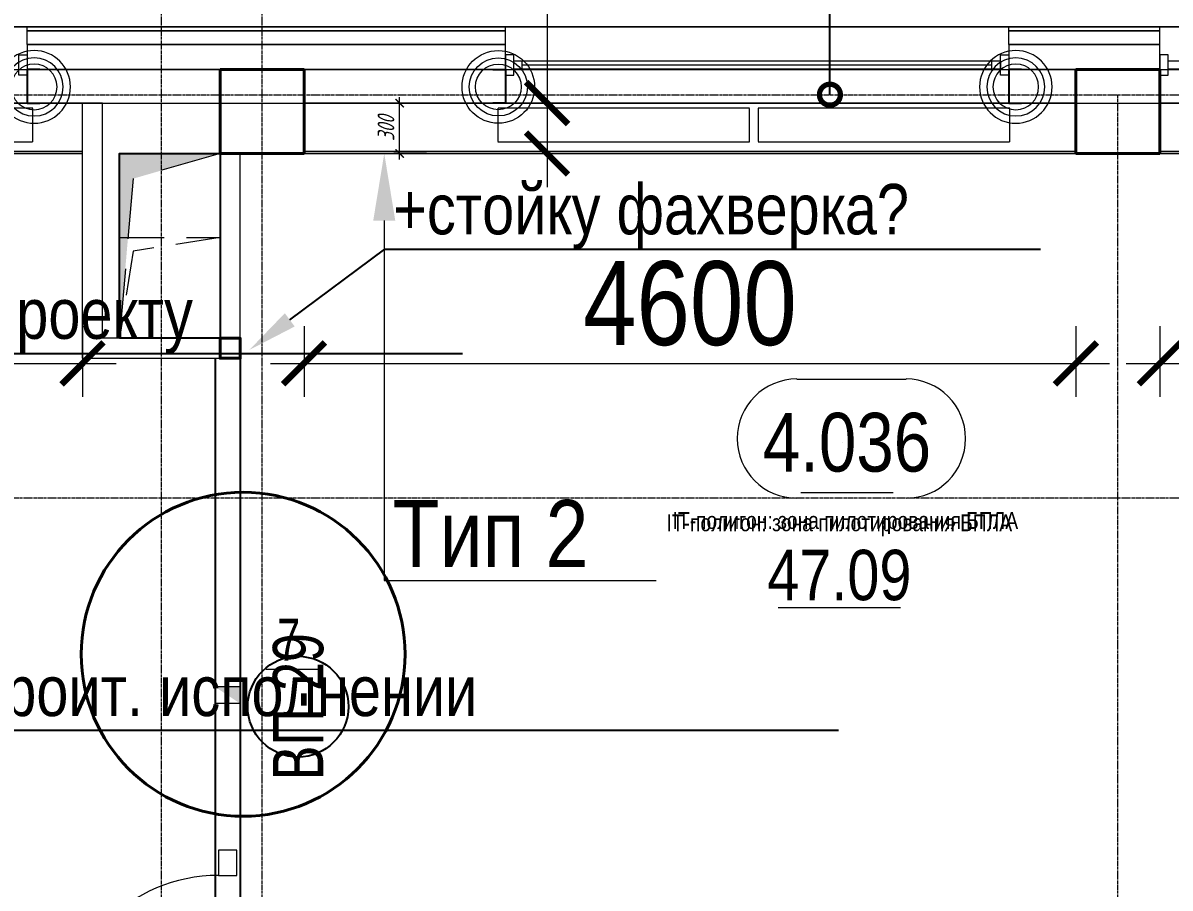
# Model space of a CAD drawing. Header units: millimetres. Extents: x -65509 to 912790, y 446 to 713294.
# Drawn here: x 453876 to 460712, y 592458 to 597611 of the extents above; entities that cross this region are included whole.
import ezdxf
from ezdxf import colors
from ezdxf.entities.mleader import LeaderData, LeaderLine
from ezdxf.enums import TextEntityAlignment as Align
from ezdxf.math import Vec2, Vec3

# ---------------------------------------------------------------- set-up
doc = ezdxf.new("R2010")
doc.units = ezdxf.units.MM
for name, pattern in [('CENTER2', [28.575, 19.05, -3.175, 3.175, -3.175]), ('HIDDEN', [9.525, 6.35, -3.175]), ('HIDDEN2', [4.7625, 3.175, -1.5875])]:
    doc.linetypes.add(name, pattern=pattern)
doc.layers.get('Defpoints').update_dxf_attribs({"color": 250})
for name, color, linetype, lineweight in [('A-AREA', 250, 'Continuous', 15), ('A-Wall_Материал_Газоблок_Контур', 250, 'Continuous', 0), ('АР_Area', 250, 'Continuous', 5), ('АР_Витраж марка', 250, 'Continuous', 9), ('АР_Двери_витраж', 250, 'Continuous', 9), ('АР_Колонны', 250, 'Continuous', 30), ('АР_Окна', 250, 'Continuous', 5), ('АР_Отв. марка', 250, 'Continuous', 9), ('АР_площадь пом', 250, 'Continuous', 5), ('АР_Размеры обшивки', 250, 'Continuous', 5), ('АР_Стены ЖБ', 250, 'Continuous', 35), ('АР_Стены кирпич', 250, 'Continuous', 20), ('АР_Стены ПЕНОблок', 250, 'Continuous', 20), ('АР_Тонкая', 250, 'Continuous', 5), ('АР_Утеплитель', 250, 'Continuous', 0), ('КМ_Фахверки', 250, 'Continuous', 25), ('Марка окна', 250, 'Continuous', 25), ('ОВ_Классы', 250, 'Continuous', 0), ('ОВ_Кондиционирование', 250, 'Continuous', 25), ('ОВ_Шахты_блок 4.1', 250, 'Continuous', 25), ('Размеры зашивки ГКЛ', 250, 'Continuous', 0), ('РД_Оси_100', 250, 'Continuous', 0)]:
    doc.layers.add(name, color=color, linetype=linetype, lineweight=lineweight)
doc.layers.add('АР_Делит', color=250, linetype='Continuous', lineweight=0, plot=False)
doc.layers.add('АР_Отопительные приборы', color=1, linetype='HIDDEN2', lineweight=0, true_color=0xff0000)
doc.layers.add('Зашивка радиаторов тип 2 (файерборд 2 слоя_керамогранит)', color=7, linetype='Continuous', lineweight=0, true_color=0xf40101)
doc.layers.add('РД_Витраж_перегородка', color=250, linetype='Continuous')
doc.styles.add('Arial0', font='arial.ttf')
doc.styles.add('Arial_09', font='ARIALN.TTF', dxfattribs={"width": 0.9})
doc.styles.add('style1', font='ARIALN.TTF')
doc.styles.add('T_dim', font='romans.shx', dxfattribs={"width": 0.7, "oblique": 15})
doc.dimstyles.new('1-50', dxfattribs={"dimscale": 50, "dimtxt": 2, "dimasz": 1, "dimexe": 0.7, "dimexo": 0.6, "dimtad": 1, "dimdec": 0, "dimlfac": -1, "dimtxsty": 'T_dim', "dimblk1": 'ARCHTICK', "dimblk2": 'ARCHTICK', "dimsah": 1, "dimcen": 0, "dimdle": 0.7, "dimclrd": 256, "dimclre": 256, "dimadec": 0, "dimazin": 0, "dimtfac": 1, "dimtdec": 0, "dimtmove": 1, "dimatfit": 3, "dimfxl": 25, "dimlwd": -1, "dimlwe": -1, "dimarcsym": 2})
doc.dimstyles.new('Dim200_ареал', dxfattribs={"dimscale": 100, "dimtxt": 5, "dimasz": 2.5, "dimexe": 2, "dimexo": 2, "dimgap": 1, "dimtad": 1, "dimzin": 12, "dimdsep": 46, "dimtxsty": 'style1', "dimblk": 'ARCHTICK', "dimcen": 3, "dimdle": 2, "dimclrd": 256, "dimclre": 256, "dimaunit": 1, "dimadec": 0, "dimazin": 3, "dimtfac": 1, "dimtmove": 1, "dimatfit": 3, "dimldrblk": 'OPEN30', "dimfxl": 5, "dimfxlon": 1, "dimtolj": 1, "dimtzin": 0, "dimlwd": 9, "dimlwe": 9, "dimarcsym": 0})

# ---------------------------------------------------------------- blocks, each defined once
blk = doc.blocks.new('otv пунктир')
at = {"linetype": 'HIDDEN', "ltscale": 0.07}
blk.add_lwpolyline([(0, 0), (0, 1), (1, 1), (1, 0)], close=True, dxfattribs=at)
blk.add_lwpolyline([(0, 1), (0.1346, 0.1366), (1, 0)], dxfattribs=at)
blk = doc.blocks.new('otv')
at = {"linetype": 'Continuous'}
blk.add_lwpolyline([(0, -1), (0, 0), (1, 0), (1, -1)], close=True, dxfattribs=at)
blk.add_solid([(0, -1), (0, 0), (0.1346, -0.1366), (1, 0)], dxfattribs=at)
blk = doc.blocks.new('_DotSmall')
at = {"color": 0, "linetype": 'ByBlock', "const_width": 0.5}
blk.add_lwpolyline([(-0.0625, 0, 1), (0.0625, 0, 1)], format="xyb", close=True, dxfattribs=at)
blk = doc.blocks.new('Ф_пеноблок 200')
at = {"layer": 'АР_Делит', "color": 1}
for radius in [216.3, 173, 136.2]:
    blk.add_circle((103.4, -41.9), radius, dxfattribs=at)
at = {"layer": 'КМ_Фахверки'}
blk.add_lwpolyline([(0, -75), (0, 0), (200, 0), (200, -75)], dxfattribs=at)
blk = doc.blocks.new('СОШ_2200_АР_ОСИ_М100_28.05.24')
at = {"layer": 'РД_Оси_100', "linetype": 'CENTER2'}
for p, q in [((65100, -6155), (65100, 139938.679)), ((-5954.958, 90900), (119910, 90900)), ((70800, -6155), (70800, 90900)), ((-5954.958, 88500), (119910, 88500))]:
    blk.add_line(p, q, dxfattribs=at)
blk.add_lwpolyline([(65700, -6155), (65700, 139938.679)], dxfattribs=at)
blk = doc.blocks.new('_ArchTick')
at = {"color": 0, "linetype": 'ByBlock', "const_width": 0.15}
blk.add_lwpolyline([(-0.5, -0.5), (0.5, 0.5)], dxfattribs=at)
blk = doc.blocks.new('*D820')
at = {"layer": 'Defpoints', "color": 0, "lineweight": 25, "transparency": 16777216}
for p in [(456120.7, 597133.3), (456310.3, 597133.3), (456310.3, 596833.3)]:
    blk.add_point(p, dxfattribs=at)
at = {"layer": 'АР_Делит', "color": 0, "transparency": 16777216}
for p, q in [((456120.7, 596798.3), (456120.7, 597168.3)), ((456280.3, 597133.3), (456085.7, 597133.3)), ((456280.3, 596833.3), (456085.7, 596833.3))]:
    blk.add_line(p, q, dxfattribs=at)
at = {"layer": 'АР_Делит', "color": 0, "transparency": 16777216, "xscale": 50, "yscale": 50, "zscale": 50}
for p, rotation in [((456120.7, 597133.3), 90), ((456120.7, 596833.3), 270)]:
    blk.add_blockref('_ArchTick', p, dxfattribs=dict(at, rotation=rotation))
at = {"layer": 'АР_Делит', "color": 0, "transparency": 16777216, "insert": (456039.4, 596983.3), "char_height": 100, "attachment_point": 5, "rotation": 90, "style": 'T_dim'}
blk.add_mtext('300', dxfattribs=at)
blk = doc.blocks.new('Bottom_R_1500')
at = {"layer": 'АР_Отопительные приборы'}
blk.add_lwpolyline([(-750, -100), (750, -100), (750, 100), (-750, 100)], close=True, dxfattribs=at)
blk = doc.blocks.new('*D729')
at = {"layer": 'Defpoints', "color": 0, "lineweight": 25, "transparency": 16777216}
for p in [(460650.9, 596004.3), (462971.2, 596004.3), (462971.2, 595583.3)]:
    blk.add_point(p, dxfattribs=at)
at = {"layer": 'АР_Размеры обшивки', "lineweight": 9, "transparency": 16777216}
for p, q in [((460650.9, 595804.3), (460650.9, 595383.3)), ((462971.2, 595804.3), (462971.2, 595383.3)), ((460450.9, 595583.3), (463171.2, 595583.3))]:
    blk.add_line(p, q, dxfattribs=at)
at = {"layer": 'АР_Размеры обшивки', "lineweight": 9, "transparency": 16777216, "xscale": 250, "yscale": 250, "zscale": 250, "rotation": 180}
blk.add_blockref('_ArchTick', (460650.9, 595583.3), dxfattribs=at)
at = {"layer": 'АР_Размеры обшивки', "lineweight": 9, "transparency": 16777216, "xscale": 250, "yscale": 250, "zscale": 250}
blk.add_blockref('_ArchTick', (462971.2, 595583.3), dxfattribs=at)
at = {"layer": 'АР_Размеры обшивки', "color": 0, "transparency": 16777216, "insert": (461873.9, 595938.6), "char_height": 500, "attachment_point": 5, "style": 'style1'}
blk.add_mtext('\\A1;2320', dxfattribs=at)
blk = doc.blocks.new('_Open30')
at = {"color": 0, "linetype": 'ByBlock', "lineweight": -2}
for p, q in [((-1, 0.268), (0, 0)), ((0, 0), (-1, -0.268)), ((0, 0), (-1, 0))]:
    blk.add_line(p, q, dxfattribs=at)
blk = doc.blocks.new('*D730')
at = {"layer": 'Defpoints', "color": 0, "lineweight": 25, "transparency": 16777216}
for p in [(455550.9, 596004.3), (460150.9, 596004.3), (460150.9, 595583.3)]:
    blk.add_point(p, dxfattribs=at)
at = {"layer": 'АР_Размеры обшивки', "lineweight": 9, "transparency": 16777216}
for p, q in [((455550.9, 595804.3), (455550.9, 595383.3)), ((460150.9, 595804.3), (460150.9, 595383.3)), ((455350.9, 595583.3), (460350.9, 595583.3))]:
    blk.add_line(p, q, dxfattribs=at)
at = {"layer": 'АР_Размеры обшивки', "lineweight": 9, "transparency": 16777216, "xscale": 250, "yscale": 250, "zscale": 250, "rotation": 180}
blk.add_blockref('_ArchTick', (455550.9, 595583.3), dxfattribs=at)
at = {"layer": 'АР_Размеры обшивки', "lineweight": 9, "transparency": 16777216, "xscale": 250, "yscale": 250, "zscale": 250}
blk.add_blockref('_ArchTick', (460150.9, 595583.3), dxfattribs=at)
at = {"layer": 'АР_Размеры обшивки', "color": 0, "transparency": 16777216, "insert": (457850.9, 595938.6), "char_height": 500, "attachment_point": 5, "style": 'style1'}
blk.add_mtext('\\A1;4600', dxfattribs=at)
blk = doc.blocks.new('*D731')
at = {"layer": 'Defpoints', "color": 0, "lineweight": 25, "transparency": 16777216}
for p in [(448350.9, 596004.3), (454230.9, 596004.3), (454230.9, 595583.3)]:
    blk.add_point(p, dxfattribs=at)
at = {"layer": 'АР_Размеры обшивки', "lineweight": 9, "transparency": 16777216}
for p, q in [((448350.9, 595804.3), (448350.9, 595383.3)), ((454230.9, 595804.3), (454230.9, 595383.3)), ((448150.9, 595583.3), (454430.9, 595583.3))]:
    blk.add_line(p, q, dxfattribs=at)
at = {"layer": 'АР_Размеры обшивки', "lineweight": 9, "transparency": 16777216, "xscale": 250, "yscale": 250, "zscale": 250, "rotation": 180}
blk.add_blockref('_ArchTick', (448350.9, 595583.3), dxfattribs=at)
at = {"layer": 'АР_Размеры обшивки', "lineweight": 9, "transparency": 16777216, "xscale": 250, "yscale": 250, "zscale": 250}
blk.add_blockref('_ArchTick', (454230.9, 595583.3), dxfattribs=at)
at = {"layer": 'АР_Размеры обшивки', "color": 0, "transparency": 16777216, "insert": (451570.9, 595938.6), "char_height": 500, "attachment_point": 5, "style": 'style1'}
blk.add_mtext('\\A1;5880', dxfattribs=at)
blk = doc.blocks.new('*D776')
at = {"layer": 'Defpoints', "color": 0, "lineweight": 25, "transparency": 16777216}
for p in [(456743.8, 597133.3), (456743.8, 596833.3), (456999.2, 596833.3)]:
    blk.add_point(p, dxfattribs=at)
at = {"layer": 'АР_Размеры обшивки', "lineweight": 9, "transparency": 16777216}
for p, q in [((456999.2, 599476.3), (456999.2, 597133.3)), ((456999.2, 597333.3), (456999.2, 596633.3)), ((456943.8, 597133.3), (457199.2, 597133.3)), ((456943.8, 596833.3), (457199.2, 596833.3))]:
    blk.add_line(p, q, dxfattribs=at)
at = {"layer": 'АР_Размеры обшивки', "lineweight": 9, "transparency": 16777216, "xscale": 250, "yscale": 250, "zscale": 250}
for p, rotation in [((456999.2, 597133.3), 90), ((456999.2, 596833.3), 270)]:
    blk.add_blockref('_ArchTick', p, dxfattribs=dict(at, rotation=rotation))
at = {"layer": 'АР_Размеры обшивки', "color": 0, "transparency": 16777216, "insert": (456643.9, 598924.3), "char_height": 500, "attachment_point": 5, "rotation": 90, "style": 'style1'}
blk.add_mtext('\\A1;300', dxfattribs=at)
blk = doc.blocks.new('MOK-МаркаПом_овал_ареал')
for p, q in [((-2.986, 3.764), (3.522, 3.764)), ((-2.75, -3), (2.75, -3))]:
    blk.add_line(p, q)
for centre, radius, start, end in [((-2.986, 0.215), 3.55, 90, 270), ((3.522, 0.215), 3.55, 270, 90), ((-7.411, 0), 7.161, 0, 0.00095)]:
    blk.add_arc(centre, radius, start, end)
at = {"color": 0, "style": 'style1'}
blk.add_attdef('АР-ПОМЕЩЕНИЕ:НОМЕР', text='', height=3, dxfattribs=at).set_placement((0.261, 0), align=Align.MIDDLE)
blk = doc.blocks.new('MOK-МаркаПомещения1')
at = {"layer": 'A-AREA', "color": 0}
blk.add_line((-3.651, -1.944), (3.649, -1.944), dxfattribs=at)
at = {"layer": 'A-AREA', "color": 0, "style": 'style1'}
blk.add_attdef('АР-ПОМЕЩЕНИЕ:ПЛОЩАДЬ', text='', height=3, dxfattribs=at).set_placement((0, 0), align=Align.MIDDLE)
at = {"layer": 'Defpoints', "style": 'style1', "flags": 8}
blk.add_attdef('АР-ПОМЕЩЕНИЕ:НАИМЕНОВАНИЕ', text='', height=1, dxfattribs=at).set_placement((0, 2.956), align=Align.MIDDLE)
blk = doc.blocks.new('MOK-МаркаПроема инж.')
blk.add_line((-1.328, -1.754), (1.802, -1.754))
at = {"color": 0, "style": 'Arial0', "width": 0.7}
blk.add_attdef('АР-ПРОЕМ:Коробка', text='', height=2.5, dxfattribs=at).set_placement((0, 0), align=Align.MIDDLE)
blk = doc.blocks.new('МаркаВитража1')
at = {"layer": 'Defpoints'}
blk.add_circle((0, 0), 3, dxfattribs=at)
at = {"color": 0, "linetype": 'ByBlock', "lineweight": -2, "style": 'Arial_09', "width": 0.9}
blk.add_attdef('АР-ОКНО:НАИМЕНОВАНИЕ', text='', height=3, dxfattribs=at).set_placement((0, 0), align=Align.MIDDLE)

msp = doc.modelspace()

# ---------------------------------------------------------------- hatches: boundary and pattern name
at = {"layer": 'ОВ_Кондиционирование', "linetype": 'Continuous', "lineweight": 5}
for points in [[(455170.882, 593657.129), (455020.882, 593657.129), (455095.882, 593607.129)], [(455170.882, 593657.129), (455020.882, 593657.129), (455095.882, 593607.129)], [(455170.882, 593557.129), (455170.882, 593657.129), (455095.882, 593607.129)], [(455170.882, 593557.129), (455170.882, 593657.129), (455095.882, 593607.129)]]:
    msp.add_hatch(color=256, dxfattribs=at).paths.add_polyline_path(points, flags=0)

# ---------------------------------------------------------------- linework, layer by layer
at = {"layer": 'A-Wall_Материал_Газоблок_Контур', "linetype": 'Continuous', "lineweight": 0}
for p, q in [((453900.882, 597588.318), (452400.882, 597588.318)), ((452400.882, 597133.318), (453900.882, 597133.318))]:
    msp.add_line(p, q, dxfattribs=at)
at = {"layer": 'АР_Двери_витраж', "linetype": 'Continuous', "lineweight": 9}
msp.add_lwpolyline([(455150.882, 592533.318), (455150.882, 592683.318), (455040.882, 592683.318), (455040.882, 592533.318)], close=True, dxfattribs=at)
msp.add_arc((455040.882, 591583.318), 950, 90, 180, dxfattribs=at)
at = {"layer": 'АР_Делит'}
msp.add_lwpolyline([(434845.882, 574628.318), (434845.882, 597588.318), (504555.882, 597588.318)], dxfattribs=at)
at = {"layer": 'АР_Делит', "lineweight": 40}
msp.add_lwpolyline([(455050.882, 595733.318), (455170.882, 595733.318), (455170.882, 595613.318), (455050.882, 595613.318)], close=True, dxfattribs=at)
msp.add_circle((455188.052, 593850.636), 964.843, dxfattribs=at)
at = {"layer": 'АР_Колонны', "linetype": 'HIDDEN2', "lineweight": 25}
for p, q in [((455050.882, 597333.318), (455550.882, 597333.318)), ((455050.882, 596833.318), (455050.882, 597333.318)), ((455550.882, 597333.318), (455550.882, 596833.318)), ((455550.882, 596833.318), (455050.882, 596833.318)), ((460650.882, 596833.318), (460150.882, 596833.318))]:
    msp.add_line(p, q, dxfattribs=at)
at = {"layer": 'АР_Колонны', "linetype": 'Continuous', "lineweight": 35}
for p, q in [((455550.882, 597333.318), (455050.882, 597333.318)), ((455050.882, 597333.318), (455050.882, 596833.318)), ((455550.882, 596833.318), (455550.882, 597333.318)), ((455050.882, 596833.318), (455550.882, 596833.318)), ((460150.882, 596833.318), (460650.882, 596833.318))]:
    msp.add_line(p, q, dxfattribs=at)
at = {"layer": 'АР_Окна', "linetype": 'Continuous', "lineweight": 5}
for p, q in [((452400.882, 597588.318), (453900.882, 597588.318)), ((456850.88, 597335.818), (456850.88, 597385.818)), ((452400.882, 597133.318), (453900.882, 597133.318))]:
    msp.add_line(p, q, dxfattribs=at)
for points in [[(453850.882, 597420.818), (453900.882, 597420.818), (453900.882, 597300.818), (453850.882, 597300.818)], [(456800.88, 597420.818), (456750.88, 597420.818), (456750.88, 597300.818), (456800.88, 597300.818)]]:
    msp.add_lwpolyline(points, close=True, dxfattribs=at)
at = {"layer": 'АР_Стены ЖБ', "linetype": 'Continuous', "lineweight": 40}
for p, q in [((455550.882, 597333.318), (455050.882, 597333.318)), ((455050.882, 597333.318), (455050.882, 596833.318)), ((455550.882, 596833.318), (455550.882, 597333.318)), ((455050.882, 596833.318), (455550.882, 596833.318)), ((460150.882, 596833.318), (460650.882, 596833.318))]:
    msp.add_line(p, q, dxfattribs=at)
at = {"layer": 'АР_Стены кирпич', "linetype": 'Continuous', "lineweight": 20}
for p, q in [((454230.882, 595613.318), (454230.882, 597133.318)), ((454350.882, 597133.318), (454230.882, 597133.318)), ((454350.882, 595733.318), (454350.882, 597133.318)), ((455170.882, 596833.318), (455050.882, 596833.318)), ((455050.882, 596833.318), (455050.882, 595733.318)), ((455170.882, 595613.318), (455170.882, 596833.318)), ((455050.882, 595733.318), (454350.882, 595733.318)), ((454230.882, 595613.318), (455170.882, 595613.318))]:
    msp.add_line(p, q, dxfattribs=at)
at = {"layer": 'АР_Стены ПЕНОблок', "linetype": 'Continuous', "lineweight": 20}
for p, q in [((453900.882, 597333.318), (453900.882, 597133.318)), ((456750.88, 597333.318), (453900.882, 597333.318)), ((456750.88, 597133.318), (456750.88, 597333.318)), ((453900.882, 597133.318), (456750.88, 597133.318))]:
    msp.add_line(p, q, dxfattribs=at)
at = {"layer": 'АР_Тонкая', "linetype": 'Continuous', "lineweight": 5}
for p, q in [((453900.882, 597483.318), (453900.882, 597588.318)), ((456750.88, 597588.318), (453900.882, 597588.318)), ((456750.88, 597563.318), (453900.882, 597563.318)), ((453900.882, 597563.318), (456750.88, 597563.318)), ((456750.88, 597483.318), (456750.88, 597588.318)), ((453900.882, 597483.318), (456750.88, 597483.318))]:
    msp.add_line(p, q, dxfattribs=at)
at = {"layer": 'АР_Утеплитель', "linetype": 'Continuous', "lineweight": 0}
for p, q in [((453900.882, 597483.318), (453900.882, 597333.318)), ((456750.88, 597483.318), (453900.882, 597483.318)), ((456750.88, 597333.318), (456750.88, 597483.318)), ((453900.882, 597333.318), (456750.88, 597333.318))]:
    msp.add_line(p, q, dxfattribs=at)
at = {"layer": 'Зашивка радиаторов тип 2 (файерборд 2 слоя_керамогранит)', "linetype": 'Continuous', "lineweight": 0}
for p, q in [((454230.882, 597133.311), (448350.882, 597133.318)), ((454230.882, 596833.311), (454230.882, 597133.311)), ((455550.882, 596833.311), (455550.882, 597133.311)), ((448350.882, 596845.818), (454230.882, 596845.811)), ((454230.882, 596845.811), (448350.882, 596845.818)), ((448350.882, 596833.318), (454230.882, 596833.311)), ((455550.882, 596845.811), (460150.882, 596845.818)), ((460150.882, 596845.818), (455550.882, 596845.811)), ((455550.882, 596833.311), (460150.882, 596833.318)), ((460650.881, 596845.818), (462973.215, 596845.811)), ((462973.215, 596845.811), (460650.881, 596845.818)), ((460650.881, 596833.318), (462973.214, 596833.311))]:
    msp.add_line(p, q, dxfattribs=at)
at = {"layer": 'ОВ_Кондиционирование', "linetype": 'Continuous', "lineweight": 9}
for p, q in [((455020.882, 593657.129), (455020.882, 593557.129)), ((455170.882, 593657.129), (455020.882, 593657.129)), ((455020.882, 593657.129), (455020.882, 593557.129)), ((455170.882, 593657.129), (455020.882, 593657.129)), ((455170.882, 593657.129), (455170.882, 593557.129)), ((455170.882, 593657.129), (455170.882, 593557.129)), ((455170.882, 593557.129), (455020.882, 593557.129)), ((455170.882, 593557.129), (455020.882, 593557.129))]:
    msp.add_line(p, q, dxfattribs=at)
at = {"layer": 'РД_Витраж_перегородка', "linetype": 'Continuous', "lineweight": -3}
for p, q in [((455020.882, 595613.318), (455020.882, 591433.318)), ((455170.882, 595613.318), (455170.882, 591433.318))]:
    msp.add_line(p, q, dxfattribs=at)

# ---------------------------------------------------------------- block references
at = {"layer": 'АР_Area', "linetype": 'Continuous', "lineweight": 5}
ref = msp.add_blockref('MOK-МаркаПом_овал_ареал', (458786.641, 595113.759), dxfattribs=dict(at, xscale=100, yscale=100, zscale=100))
ref.add_attrib('АР-ПОМЕЩЕНИЕ:НОМЕР', '4.036', dxfattribs={"layer": '0', "color": 0, "height": 350, "style": 'style1'}).set_placement((458786.641, 595113.759), align=Align.MIDDLE)
ref.add_attrib('АР-ПОМЕЩЕНИЕ:НАИМЕНОВАНИЕ', 'IT-полигон: зона пилотирования БПЛА', dxfattribs={"layer": 'Defpoints', "color": 2, "height": 100, "style": 'style1'}).set_placement((458777.225, 594632.366), align=Align.MIDDLE)
at = {"layer": 'АР_Витраж марка', "linetype": 'Continuous', "lineweight": 9, "xscale": 100, "yscale": 100, "zscale": 100, "rotation": 89.99999999999999}
msp.add_blockref('МаркаВитража1', (455515.427, 593538.534), dxfattribs=at).add_auto_attribs({'АР-ОКНО:НАИМЕНОВАНИЕ': 'ВП-29'})
at = {"layer": 'АР_Отв. марка', "linetype": 'Continuous', "lineweight": 9, "xscale": 100, "yscale": 100, "zscale": 100}
msp.add_blockref('MOK-МаркаПроема инж.', (455458.983, 593937.055, 580), dxfattribs=at).add_auto_attribs({'АР-ПРОЕМ:Коробка': '7'})
msp.add_blockref('MOK-МаркаПроема инж.', (455458.983, 593937.055, 580), dxfattribs=at).add_auto_attribs({'АР-ПРОЕМ:Коробка': '7'})
at = {"layer": 'АР_Отопительные приборы', "rotation": 180}
msp.add_blockref('Bottom_R_1500', (453184.407, 597003.318), dxfattribs=at)
at = {"layer": 'АР_площадь пом', "linetype": 'Continuous', "lineweight": 5}
ref = msp.add_blockref('MOK-МаркаПомещения1', (458741.154, 594322.928), dxfattribs=dict(at, xscale=100, yscale=100, zscale=100))
ref.add_attrib('АР-ПОМЕЩЕНИЕ:НАИМЕНОВАНИЕ', 'IT-полигон: зона пилотирования БПЛА', dxfattribs={"layer": 'Defpoints', "height": 100, "style": 'style1'}).set_placement((458741.154, 594618.491), align=Align.MIDDLE)
ref.add_attrib('АР-ПОМЕЩЕНИЕ:ПЛОЩАДЬ', '47.09', dxfattribs={"layer": 'A-AREA', "color": 0, "height": 300, "style": 'style1'}).set_placement((458741.154, 594322.928), align=Align.MIDDLE)
at = {"layer": 'КМ_Фахверки', "xscale": -1, "rotation": 90}
msp.add_blockref('Ф_пеноблок 200', (453900.882, 597333.318), dxfattribs=at)
at = {"layer": 'ОВ_Классы', "yscale": 600, "rotation": 270}
for p, xscale in [((454450.882, 596833.318), 1100), ((454451.033, 596333.306), 600)]:
    msp.add_blockref('otv пунктир', p, dxfattribs=dict(at, xscale=xscale))
at = {"layer": 'ОВ_Шахты_блок 4.1', "xscale": 600, "yscale": 1100}
msp.add_blockref('otv', (454450.882, 596833.318), dxfattribs=at)

# ---------------------------------------------------------------- dimensions: what is measured, and where the dimension line sits
at = {"layer": 'АР_Делит'}
dim = msp.add_linear_dim(base=(456120.672, 597133.318), p1=(456310.27, 596833.318), p2=(456310.27, 597133.318), angle=90, dimstyle='1-50', override={"dimclrd": 0, "dimclre": 0}, dxfattribs=at)
dim.commit()
dim.dimension.update_dxf_attribs({"geometry": '*D820', "text_midpoint": (456039.422, 596983.318)})
at = {"layer": 'АР_Размеры обшивки'}
for base, p1, p2, picture, middle in [((454230.882, 595583.311), (448350.882, 596004.31), (454230.882, 596004.311), '*D731', (451570.882, 595583.311)), ((462971.214, 595583.311), (460650.882, 596004.31), (462971.214, 596004.311), '*D729', (461873.882, 595583.311))]:
    dim = msp.add_linear_dim(base=base, p1=p1, p2=p2, dimstyle='Dim200_ареал', override={"dimdec": 0}, dxfattribs=at)
    dim.commit()
    dim.dimension.update_dxf_attribs({"geometry": picture, "text_midpoint": middle, "dimtype": 160})
dim = msp.add_linear_dim(base=(460150.882, 595583.318), p1=(455550.882, 596004.318), p2=(460150.882, 596004.318), dimstyle='Dim200_ареал', override={"dimdec": 0}, dxfattribs=at)
dim.commit()
dim.dimension.update_dxf_attribs({"geometry": '*D730', "text_midpoint": (457850.882, 595938.605)})

# ---------------------------------------------------------------- leaders
at = {"layer": 'АР_Делит'}
ml = msp.add_multileader_mtext('Standard', dxfattribs=at)
ml.set_content('предусмотреть лорбик_файерборд по мет.каркасу  от ФГ-15 до покрытия фермы/перекрытия', color=256, style='style1')
ml.set_leader_properties(color=256)
ml.build(insert=Vec2(0, 0))
ml.multileader.update_dxf_attribs({"has_dogleg": 0, "text_left_attachment_type": 6, "text_right_attachment_type": 6, "arrow_head_size": 500, "scale": 100})
ctx = ml.context
ctx.base_point, ctx.scale, ctx.char_height, ctx.arrow_head_size, ctx.landing_gap_size, ctx.plane_origin, ctx.plane_x_axis, ctx.plane_y_axis = Vec3(427558.207, 588605.03), 100, 300, 500, 50, Vec3(409878.206, 573003.983), Vec3(1, 0.00000001), Vec3(-0.00000001, 1)
ctx.left_attachment, ctx.right_attachment = 6, 6
notes = []
notes.append((ctx, [(1, (1, 1, 0), (427550.207, 588605.03), (1, 0.00000001), 8, [(0, [(436950.881, 590853.318)], 0, []), (1, [(401750.882, 659149.318)], 0, [])])]))
ctx.mtext.insert, ctx.mtext.text_direction, ctx.mtext.rotation, ctx.mtext.width, ctx.mtext.defined_height, ctx.mtext.flow_direction = Vec3(427608.207, 588988.318), Vec3(1, 0.00000001), 0.00000001, 4538.94863, 395.157, 5
at = {"layer": 'АР_Делит', "lineweight": 5}
ml = msp.add_multileader_mtext('Standard', dxfattribs=at)
ml.set_content('+стойку фахверка?', color=256, style='style1')
ml.set_leader_properties(color=256)
ml.build(insert=Vec2(0, 0))
ml.multileader.update_dxf_attribs({"has_dogleg": 0, "text_left_attachment_type": 6, "text_right_attachment_type": 6, "arrow_head_size": 300, "scale": 100})
ctx = ml.context
ctx.base_point, ctx.scale, ctx.char_height, ctx.arrow_head_size, ctx.landing_gap_size, ctx.plane_origin, ctx.plane_x_axis, ctx.plane_y_axis = Vec3(456032.602, 596263.648), 100, 300, 300, 50, Vec3(448219.854, 587625.379), Vec3(1, 0.00000001), Vec3(-0.00000001, 1)
ctx.left_attachment, ctx.right_attachment = 6, 6
notes.append((ctx, [(1, (1, 1, 0), (455232.602, 596263.648), (1, 0.00000001), 800, [(0, [(455225.205, 595663.457)], 0, [])])]))
ctx.mtext.insert, ctx.mtext.text_direction, ctx.mtext.rotation, ctx.mtext.width, ctx.mtext.flow_direction = Vec3(456082.602, 596651.847), Vec3(1, 0.00000001), 0.00000001, 3555.10591, 5
at = {"layer": 'АР_Делит', "lineweight": 0}
ml = msp.add_multileader_mtext('Standard', dxfattribs=at)
ml.set_content('зашивка согласно дизайн-проекту', color=256, style='style1')
ml.set_leader_properties(color=256)
ml.build(insert=Vec2(0, 0))
ml.multileader.update_dxf_attribs({"has_dogleg": 0, "text_left_attachment_type": 6, "text_right_attachment_type": 6, "arrow_head_size": 500, "scale": 100})
ctx = ml.context
ctx.base_point, ctx.scale, ctx.char_height, ctx.arrow_head_size, ctx.landing_gap_size, ctx.plane_origin, ctx.plane_x_axis, ctx.plane_y_axis = Vec3(449399.179, 595641.363), 100, 300, 500, 50, Vec3(439234.579, 594955.976), Vec3(1, 0.00000001), Vec3(-0.00000001, 1)
ctx.left_attachment, ctx.right_attachment = 6, 6
notes.append((ctx, [(1, (1, 1, 0), (449391.179, 595641.363), (1, 0.00000001), 8, [(0, [(448275.858, 596356.313)], 0, [])])]))
ctx.mtext.insert, ctx.mtext.text_direction, ctx.mtext.rotation, ctx.mtext.width, ctx.mtext.defined_height, ctx.mtext.flow_direction = Vec3(449449.179, 596029.562), Vec3(1, 0.00000001), 0.00000001, 4538.94863, 395.157, 5
at = {"layer": 'АР_Делит', "lineweight": 90}
ml = msp.add_multileader_mtext('Standard', dxfattribs=at)
ml.set_content('под потолком зашивка в строит. исполнении ', color=256, style='style1')
ml.set_leader_properties(color=256)
ml.build(insert=Vec2(0, 0))
ml.multileader.update_dxf_attribs({"has_dogleg": 0, "text_left_attachment_type": 6, "text_right_attachment_type": 6, "arrow_head_size": 500, "scale": 100})
ctx = ml.context
ctx.base_point, ctx.scale, ctx.char_height, ctx.arrow_head_size, ctx.landing_gap_size, ctx.plane_origin, ctx.plane_x_axis, ctx.plane_y_axis = Vec3(449399.179, 593399.404), 100, 300, 500, 50, Vec3(439234.579, 592714.017), Vec3(1, 0.00000001), Vec3(-0.00000001, 1)
ctx.left_attachment, ctx.right_attachment = 6, 6
notes.append((ctx, [(1, (1, 1, 0), (449391.179, 593399.404), (1, 0.00000001), 8, [(0, [(448762.929, 594433.628)], 0, [])])]))
ctx.mtext.insert, ctx.mtext.text_direction, ctx.mtext.rotation, ctx.mtext.width, ctx.mtext.defined_height, ctx.mtext.flow_direction = Vec3(449449.179, 593782.692), Vec3(1, 0.00000001), 0.00000001, 4538.94863, 395.157, 5
at = {"layer": 'Размеры зашивки ГКЛ'}
ml = msp.add_multileader_mtext('Standard', dxfattribs=at)
ml.set_content('\\pxsm1;Тип 2 ', color=(0, 0, 138), style='style1')
ml.set_leader_properties(color=256, linetype='ByLayer', lineweight=9)
ml.build(insert=Vec2(0, 0))
ml.multileader.update_dxf_attribs({"has_dogleg": 0, "text_left_attachment_type": 6, "text_right_attachment_type": 6, "text_bottom_attachment_type": 10, "dogleg_length": 25, "arrow_head_size": 400})
ctx = ml.context
ctx.base_point, ctx.char_height, ctx.arrow_head_size, ctx.landing_gap_size, ctx.plane_origin = Vec3(456029.166, 594289.517), 400, 400, 50, Vec3(449177.64, 602226.508)
ctx.left_attachment, ctx.right_attachment, ctx.top_attachment = 6, 6, 10
notes.append((ctx, [(0, (1, 1, 0), (456004.166, 594289.517), (1, 0), 25, [(1, [(456029.166, 596833.318)], 0, [])])]))
ctx.mtext.insert, ctx.mtext.width, ctx.mtext.defined_height, ctx.mtext.line_spacing_factor, ctx.mtext.flow_direction = Vec3(456079.166, 594769.517), 1668.44707, 600, 0.3, 5
for ctx, leaders in notes:
    for number, flags, end, landing, length, lines in leaders:
        leader = LeaderData()
        leader.index, (leader.has_last_leader_line, leader.has_dogleg_vector, leader.attachment_direction) = number, flags
        leader.last_leader_point, leader.dogleg_vector, leader.dogleg_length = Vec3(end), Vec3(landing), length
        for number, points, colour, breaks in lines:
            line = LeaderLine()
            line.index, line.vertices, line.color, line.breaks = number, Vec3.list(points), colors.encode_raw_color(colour), breaks
            leader.lines.append(line)
        ctx.leaders.append(leader)

# ---------------------------------------------------------------- next in the draw order: leaders
at = {"layer": 'Марка окна', "lineweight": 0, "ltscale": 20}
ml = msp.add_multileader_mtext('Standard', dxfattribs=at)
ml.set_content('+16.200\\P+13.500', color=256, style='style1')
ml.set_leader_properties(color=256, linetype='ByLayer', lineweight=-1)
ml.set_arrow_properties(name='DOTSMALL')
ml.build(insert=Vec2(0, 0))
ml.multileader.update_dxf_attribs({"text_left_attachment_type": 6, "text_right_attachment_type": 6, "dogleg_length": 200, "arrow_head_size": 250})
ctx = ml.context
ctx.base_point, ctx.char_height, ctx.arrow_head_size, ctx.landing_gap_size, ctx.plane_origin = Vec3(457121.605, 599203.79), 250, 250, 0, Vec3(457005.021, 597569.5)
ctx.left_attachment, ctx.right_attachment = 6, 6
notes = []
notes.append((ctx, [(0, (1, 1, 0), (458685.121, 599203.79), (-1, 0), 550.044, [(0, [(458685.121, 597183.318)], 0, [])])]))
ctx.mtext.insert, ctx.mtext.line_spacing_factor, ctx.mtext.flow_direction = Vec3(457121.605, 599503.79), 0.96, 5
ctx.mtext.has_bg_fill, ctx.mtext.bg_color, ctx.mtext.bg_scale_factor, ctx.mtext.bg_transparency, ctx.mtext.use_window_bg_color = 1, -1027028792, 1.5, 0, 1
ml = msp.add_multileader_mtext('Standard', dxfattribs=at)
ml.set_content('+16.200\\P+13.500', color=256, style='style1')
ml.set_leader_properties(color=256, linetype='ByLayer', lineweight=-1)
ml.set_arrow_properties(name='DOTSMALL')
ml.build(insert=Vec2(0, 0))
ml.multileader.update_dxf_attribs({"text_left_attachment_type": 6, "text_right_attachment_type": 6, "dogleg_length": 200, "arrow_head_size": 250})
ctx = ml.context
ctx.base_point, ctx.char_height, ctx.arrow_head_size, ctx.landing_gap_size, ctx.plane_origin = Vec3(459380.921, 599183.338), 250, 250, 0, Vec3(459264.338, 597569.5)
ctx.left_attachment, ctx.right_attachment = 6, 6
notes.append((ctx, [(0, (1, 1, 0), (460944.438, 599183.338), (-1, 0), 550.044, [(0, [(460944.438, 597183.318)], 0, [])])]))
ctx.mtext.insert, ctx.mtext.line_spacing_factor, ctx.mtext.flow_direction = Vec3(459380.921, 599483.338), 0.96, 5
ctx.mtext.has_bg_fill, ctx.mtext.bg_color, ctx.mtext.bg_scale_factor, ctx.mtext.bg_transparency, ctx.mtext.use_window_bg_color = 1, -1027028792, 1.5, 0, 1
for ctx, leaders in notes:
    for number, flags, end, landing, length, lines in leaders:
        leader = LeaderData()
        leader.index, (leader.has_last_leader_line, leader.has_dogleg_vector, leader.attachment_direction) = number, flags
        leader.last_leader_point, leader.dogleg_vector, leader.dogleg_length = Vec3(end), Vec3(landing), length
        for number, points, colour, breaks in lines:
            line = LeaderLine()
            line.index, line.vertices, line.color, line.breaks = number, Vec3.list(points), colors.encode_raw_color(colour), breaks
            leader.lines.append(line)
        ctx.leaders.append(leader)

# ---------------------------------------------------------------- next in the draw order: linework, layer by layer
at = {"layer": 'A-Wall_Материал_Газоблок_Контур', "linetype": 'Continuous', "lineweight": 0}
for p, q in [((459750.88, 597588.318), (456750.88, 597588.318)), ((462150.882, 597588.318), (460650.882, 597588.318)), ((456750.88, 597133.318), (459750.88, 597133.318)), ((460650.882, 597133.318), (462150.882, 597133.318))]:
    msp.add_line(p, q, dxfattribs=at)
at = {"layer": 'АР_Колонны', "linetype": 'HIDDEN2', "lineweight": 25}
for p, q in [((460150.882, 597333.318), (460650.882, 597333.318)), ((460150.882, 596833.318), (460150.882, 597333.318)), ((460650.882, 597333.318), (460650.882, 596833.318))]:
    msp.add_line(p, q, dxfattribs=at)
at = {"layer": 'АР_Колонны', "linetype": 'Continuous', "lineweight": 35}
for p, q in [((460650.882, 597333.318), (460150.882, 597333.318)), ((460150.882, 597333.318), (460150.882, 596833.318)), ((460650.882, 596833.318), (460650.882, 597333.318))]:
    msp.add_line(p, q, dxfattribs=at)
at = {"layer": 'АР_Окна', "linetype": 'Continuous', "lineweight": 5}
for p, q in [((456750.88, 597588.318), (459750.88, 597588.318)), ((460650.882, 597588.318), (462150.882, 597588.318)), ((456850.88, 597360.818), (459650.88, 597360.818)), ((459650.88, 597335.818), (459650.88, 597385.818)), ((456750.88, 597133.318), (459750.88, 597133.318)), ((460650.882, 597133.318), (462150.882, 597133.318))]:
    msp.add_line(p, q, dxfattribs=at)
for points in [[(456800.88, 597335.818), (456800.88, 597385.818), (459700.88, 597385.818), (459700.88, 597335.818)], [(459700.88, 597420.818), (459750.88, 597420.818), (459750.88, 597300.818), (459700.88, 597300.818)], [(460700.882, 597420.818), (460650.882, 597420.818), (460650.882, 597300.818), (460700.882, 597300.818)], [(460700.882, 597335.818), (460700.882, 597385.818), (462100.882, 597385.818), (462100.882, 597335.818)]]:
    msp.add_lwpolyline(points, close=True, dxfattribs=at)
at = {"layer": 'АР_Стены ЖБ', "linetype": 'Continuous', "lineweight": 40}
for p, q in [((460650.882, 597333.318), (460150.882, 597333.318)), ((460150.882, 597333.318), (460150.882, 596833.318)), ((460650.882, 596833.318), (460650.882, 597333.318))]:
    msp.add_line(p, q, dxfattribs=at)
at = {"layer": 'АР_Стены ПЕНОблок', "linetype": 'Continuous', "lineweight": 20}
for p, q in [((459750.88, 597333.318), (459750.88, 597133.318)), ((460650.882, 597333.318), (459750.88, 597333.318)), ((460650.882, 597133.318), (460650.882, 597333.318)), ((459750.88, 597133.318), (460650.882, 597133.318))]:
    msp.add_line(p, q, dxfattribs=at)
at = {"layer": 'АР_Тонкая', "linetype": 'Continuous', "lineweight": 5}
for p, q in [((459750.88, 597483.318), (459750.88, 597588.318)), ((460650.882, 597588.318), (459750.88, 597588.318)), ((460650.882, 597563.318), (459750.88, 597563.318)), ((459750.88, 597563.318), (460650.882, 597563.318)), ((460650.882, 597483.318), (460650.882, 597588.318)), ((459750.88, 597483.318), (460650.882, 597483.318))]:
    msp.add_line(p, q, dxfattribs=at)
at = {"layer": 'АР_Утеплитель', "linetype": 'Continuous', "lineweight": 0}
for p, q in [((459750.88, 597483.318), (459750.88, 597333.318)), ((460650.882, 597483.318), (459750.88, 597483.318)), ((460650.882, 597333.318), (460650.882, 597483.318)), ((459750.88, 597333.318), (460650.882, 597333.318))]:
    msp.add_line(p, q, dxfattribs=at)
at = {"layer": 'Зашивка радиаторов тип 2 (файерборд 2 слоя_керамогранит)', "linetype": 'Continuous', "lineweight": 0}
for p, q in [((460150.882, 597133.318), (455550.882, 597133.311)), ((460150.882, 596833.318), (460150.882, 597133.318)), ((460650.881, 596833.318), (460650.882, 597133.318)), ((462973.215, 597133.311), (460650.882, 597133.318))]:
    msp.add_line(p, q, dxfattribs=at)
at = {"layer": 'КМ_Фахверки', "lineweight": 5}
msp.add_lwpolyline([(435451.032, 597333.318), (504300.882, 597333.318), (504300.882, 506183.318), (435100.882, 506183.318), (435100.882, 574808.318), (435451.032, 574808.318), (435451.032, 597333.318)], dxfattribs=at)

# ---------------------------------------------------------------- next in the draw order: block references
at = {"layer": 'АР_Отопительные приборы', "rotation": 180}
for p in [(457456.656, 597003.318), (459006.564, 597003.318)]:
    msp.add_blockref('Bottom_R_1500', p, dxfattribs=at)
at = {"layer": 'КМ_Фахверки', "rotation": 270}
msp.add_blockref('Ф_пеноблок 200', (456750.88, 597333.318), dxfattribs=at)
at = {"layer": 'КМ_Фахверки', "xscale": -1, "rotation": 90}
msp.add_blockref('Ф_пеноблок 200', (459750.88, 597333.318), dxfattribs=at)
at = {"layer": 'РД_Оси_100'}
msp.add_blockref('СОШ_2200_АР_ОСИ_М100_28.05.24', (389600.882, 506283.318), dxfattribs=at)

# ---------------------------------------------------------------- next in the draw order: dimensions: what is measured, and where the dimension line sits
at = {"layer": 'АР_Размеры обшивки'}
dim = msp.add_linear_dim(base=(456999.226, 596833.318), p1=(456743.827, 597133.318), p2=(456743.827, 596833.318), angle=90, dimstyle='Dim200_ареал', override={"dimdec": 0}, dxfattribs=at)
dim.commit()
dim.dimension.update_dxf_attribs({"geometry": '*D776', "text_midpoint": (457379.512, 598924.266), "dimtype": 160})

# ---------------------------------------------------------------- next in the draw order: leaders
at = {"layer": 'АР_Делит'}
ml = msp.add_multileader_mtext('Standard', dxfattribs=at)
ml.set_content('файерборд по мет.каркасу от блоков до покрытия фермы', color=256, style='style1')
ml.set_leader_properties(color=256)
ml.build(insert=Vec2(0, 0))
ml.multileader.update_dxf_attribs({"has_dogleg": 0, "text_left_attachment_type": 6, "text_right_attachment_type": 6, "arrow_head_size": 500, "scale": 100})
ctx = ml.context
ctx.base_point, ctx.scale, ctx.char_height, ctx.arrow_head_size, ctx.landing_gap_size, ctx.plane_origin, ctx.plane_x_axis, ctx.plane_y_axis = Vec3(433038.341, 600141.221), 100, 300, 500, 50, Vec3(414035.246, 585845.887), Vec3(1, 0.00000001), Vec3(-0.00000001, 1)
ctx.left_attachment, ctx.right_attachment = 6, 6
notes = []
notes.append((ctx, [(0, (1, 1, 0), (437424.922, 600141.221), (-1, -0.00000001), 8, [(0, [(443200.882, 593833.318), (447520.882, 593766.476)], 0, [])])]))
ctx.mtext.insert, ctx.mtext.text_direction, ctx.mtext.rotation, ctx.mtext.width, ctx.mtext.defined_height, ctx.mtext.flow_direction = Vec3(433088.341, 600524.509), Vec3(1, 0.00000001), 0.00000001, 4538.94863, 395.157, 5
at = {"layer": 'АР_Делит', "lineweight": 0}
ml = msp.add_multileader_mtext('Standard', dxfattribs=at)
ml.set_content('Обратить внимание- зашивка воронки', color=256, style='style1')
ml.set_leader_properties(color=256)
ml.build(insert=Vec2(0, 0))
ml.multileader.update_dxf_attribs({"has_dogleg": 0, "text_left_attachment_type": 6, "text_right_attachment_type": 6, "arrow_head_size": 500, "scale": 100})
ctx = ml.context
ctx.base_point, ctx.scale, ctx.char_height, ctx.arrow_head_size, ctx.landing_gap_size, ctx.plane_origin, ctx.plane_x_axis, ctx.plane_y_axis = Vec3(442920.219, 598772.158), 100, 300, 500, 50, Vec3(438968.083, 598001.647), Vec3(1, 0.00000001), Vec3(-0.00000001, 1)
ctx.left_attachment, ctx.right_attachment = 6, 6
notes.append((ctx, [(0, (1, 1, 0), (446307.345, 598772.158), (-1, -0.00000001), 8, [(0, [(447850.883, 594533.318)], 0, [])])]))
ctx.mtext.insert, ctx.mtext.text_direction, ctx.mtext.rotation, ctx.mtext.width, ctx.mtext.defined_height, ctx.mtext.flow_direction = Vec3(442970.219, 599155.446), Vec3(1, 0.00000001), 0.00000001, 4190.47386, 395.157, 5
for ctx, leaders in notes:
    for number, flags, end, landing, length, lines in leaders:
        leader = LeaderData()
        leader.index, (leader.has_last_leader_line, leader.has_dogleg_vector, leader.attachment_direction) = number, flags
        leader.last_leader_point, leader.dogleg_vector, leader.dogleg_length = Vec3(end), Vec3(landing), length
        for number, points, colour, breaks in lines:
            line = LeaderLine()
            line.index, line.vertices, line.color, line.breaks = number, Vec3.list(points), colors.encode_raw_color(colour), breaks
            leader.lines.append(line)
        ctx.leaders.append(leader)

doc.saveas('drawing.dxf')
